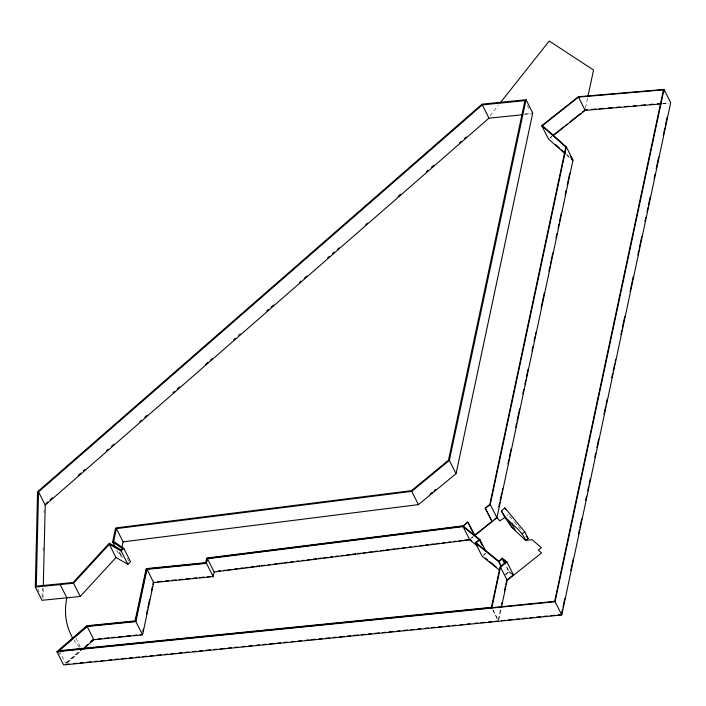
<?xml version="1.0" encoding="UTF-8"?>
<svg xmlns="http://www.w3.org/2000/svg" width="706" height="706" viewBox="0 0 706 706"><rect width="100%" height="100%" fill="white"/><g stroke="black" fill="none" stroke-linecap="round" stroke-linejoin="round"><path stroke-width="0.53" stroke-dasharray="3.53 2.65" d="M42.069 597.011L42.281 588.248M43.163 550.998L43.242 547.706M44.081 512.644L44.134 510.456M43.004 598.344L43.269 587.374M122.923 557.599L119.323 555.128L120.011 551.915M122.059 555.834L120.364 554.669L120.814 552.533M585.503 107.877L587.516 98.408M498.365 619.524L500.625 608.899M498.763 619.859L501.031 609.172M490.052 115.687L498.215 105.397M66.064 662.837L80.802 650.076M66.399 663.031L81.314 650.129M67.52 662.546L81.517 650.429M506.855 515.698L508.232 514.515M483.628 554.854L485.19 553.592M483.531 555.401L485.869 553.513M505.461 574.402L509.044 571.489L505.699 564.871M505.355 574.949L508.947 572.045L505.602 565.418M470.664 538.449L472.967 536.595M471.617 538.157L473.205 536.869M550.133 137.599L551.836 136.249M549.956 138.2L551.677 136.84M525.229 113.737L531.671 113.092M523.967 114.628L531.627 113.86M663.013 103.341L668.503 102.873M662.51 103.764L669.05 103.208M509.044 571.489L512.062 573.925M508.947 572.045L511.312 573.952M566.406 154.252L568.877 156.45M566.865 155.329L569.274 157.464M509.6 516.165L513.721 521.143M514.409 521.972L520.587 529.429M527.32 105.344L529.712 110.074M492.797 609.569L498.057 619.983M492.885 610.178L497.659 619.639M127.301 558.155L128.73 560.988M119.402 552.772L120.364 554.669M116.94 550.398L119.323 555.128M75.886 638.012L80.193 646.528M37.718 589.025L39.157 591.866M59.189 650.72L65.402 663.022M58.051 651.214L60.442 655.945M79.672 647.376A107.462 74.377 -26.8 0 1 74.042 640.174"/><path stroke-width="1.06" d="M35.3 587.057L73.521 583.218L109.315 544.291L116.013 557.537L80.21 596.464L41.989 600.303L35.3 587.057L37.568 491.729L481.995 104.161L526.058 99.74L532.748 112.986L456.05 473.673L418.437 504.622L123.082 541.864L116.393 528.626L411.748 491.376L449.36 460.427L526.058 99.74M38.53 491.87L36.288 586.192L73.159 582.494L109.298 543.188L121.211 549.974L122.517 548.694L112.633 541.881L115.599 527.964L411.483 490.652L448.469 460.215L524.937 100.614L482.269 104.894L38.53 491.87L45.219 505.117L43.322 585.177M116.393 528.626L113.675 541.423L123.85 548.438L130.539 561.685L127.883 564.288L116.013 557.537M121.953 547.203L123.082 541.864M83.988 648.293L93.872 639.742L142.568 634.853L135.879 621.607L146.998 569.327L206.479 563.353L213.168 576.599L153.687 582.574L146.998 569.327M142.85 631.314L143.309 629.178M146.486 614.238L147.395 609.966M147.845 607.84L149.663 599.297M151.481 590.763L152.381 586.492M152.84 584.365L153.29 582.229M142.568 634.853L153.687 582.574M206.479 563.353L207.458 558.728L463.065 526.605L479.277 539.711L482.145 545.394M212.771 576.255L213.168 574.41M213.168 576.599L214.156 571.975L207.458 558.728M504.799 517.472L512.185 527.77L525.599 540.39L528.141 538.546L524.796 531.927L504.878 507.888L501.454 510.853L504.799 517.472L499.866 520.896L496.945 517.763L490.246 504.516L566.3 146.866L542.411 125.633L578.479 97.101L663.446 89.874L664.408 91.762M498.78 506.89L499.698 502.584M500.157 500.43L501.763 492.894M502.222 490.741L502.672 488.587M507.941 463.833L508.858 459.527M509.308 457.382L511.144 448.769M515.724 427.245L516.633 422.938M517.092 420.785L519.616 408.942M522.819 393.877L523.728 389.571M524.876 384.188L525.793 379.881M526.252 377.728L528.079 369.123M531.971 350.82L532.889 346.522M534.027 341.139L534.945 336.833M535.404 334.679L535.863 332.526M541.123 307.772L544.326 292.708M548.906 271.175L549.824 266.868M550.283 264.724L552.798 252.88M556.001 237.816L556.919 233.51M558.058 228.126L558.975 223.82M559.434 221.666L561.27 213.053M565.153 194.759L566.071 190.452M567.218 185.069L569.733 173.235M566.3 146.866L572.99 160.112L496.945 517.763L474.794 535.589L467.822 522.105L463.198 525.829L206.664 558.067L205.684 562.673L146.204 568.639L135.084 620.927L86.909 625.763L56.921 651.709L63.611 664.955L561.764 614.961L670.7 102.688L664.011 89.441L578.364 96.731L541.74 125.694L548.43 138.941L565.268 153.908M587.957 96.307L593.552 70.018L549.224 41.045L500.254 102.82M491.844 607.681L500.475 567.077L506.873 561.897L502.354 558.243L498.763 561.155L501.631 566.83M501.525 604.645L501.984 602.527M504.463 590.834L505.372 586.589M505.823 584.462L506.723 580.217M501.489 607.036L507.173 580.323L500.475 567.077M663.446 89.874L554.678 601.371L58.051 651.214L87.041 626.125L135.481 621.262L146.601 568.983L206.081 563.009L207.061 558.393L463.33 526.191L467.822 522.105M561.764 614.961L555.075 601.715L664.011 89.441M561.597 613.54L562.514 609.234M562.973 607.081L564.809 598.467M570.757 570.466L573.281 558.622M578.549 533.86L579.458 529.553M579.917 527.391L581.753 518.778M585.645 500.475L586.562 496.168M587.701 490.785L588.619 486.478M589.078 484.325L590.225 478.933M594.805 457.4L595.723 453.093M596.861 447.71L598.697 439.097M603.965 414.325L605.563 406.788M606.022 404.635L607.169 399.252M611.749 377.71L612.667 373.403M613.126 371.25L614.723 363.714M615.182 361.56L615.641 359.407M620.909 334.635L621.827 330.329M622.286 328.175L624.801 316.332M630.07 291.569L633.273 276.487M637.853 254.954L638.771 250.648M639.23 248.494L641.745 236.642M644.949 221.569L645.866 217.263M647.014 211.879L647.932 207.573M648.39 205.42L650.217 196.806M654.109 178.494L655.027 174.188M656.174 168.805L658.689 156.961M663.269 135.42L664.875 127.883M665.334 125.73L667.161 117.117M127.883 564.288L121.185 551.042L123.85 548.438M45.925 503.528L47.584 502.081M50.073 499.91L52.571 497.73M78.322 475.279L80.811 473.099M83.299 470.928L84.967 469.481M106.562 450.649L108.221 449.201M111.548 446.298L114.037 444.127M139.788 421.667L141.456 420.22M144.774 417.325L147.272 415.146M173.023 392.695L174.682 391.239M177.171 389.068L179.668 386.897M205.42 364.437L207.908 362.266M210.406 360.095L212.065 358.639M233.66 339.807L235.319 338.359M238.646 335.465L240.305 334.009M266.886 310.834L268.554 309.378M271.042 307.207L273.54 305.036M299.291 282.576L300.95 281.129M304.268 278.235L306.766 276.055M327.531 257.946L329.19 256.499M332.517 253.604L334.176 252.148M337.503 249.253L339.162 247.806M365.743 224.623L367.402 223.175M398.14 196.374L400.637 194.194M426.389 171.743L428.048 170.287M431.366 167.393L433.863 165.222M459.615 142.762L461.274 141.315M464.601 138.411L466.26 136.964M45.219 505.117L488.958 118.14L521.778 114.849M135.879 621.607L87.182 626.496L59.189 650.72L491.447 607.337L500.033 566.971L506.193 561.985L502.257 558.799L498.665 561.702L501.057 566.433M90.403 641.772L92.804 639.698M85.452 646.546L87.941 644.393M90.421 642.239L92.91 640.095M429.936 494.218L432.46 492.135M434.146 490.758L435.823 489.373M499.53 570.236L482.066 556.116L475.376 542.87L479.277 539.711M477.009 544.679L476.056 542.79L479.956 539.631L463.33 526.191M507.49 579.591L512.883 575.231M507.173 580.323L541.555 552.939L538.281 550.062L541.317 547.724L532.209 539.728L525.599 540.39C520.904 528.017 507.084 522.758 501.454 510.853M485.19 508.126L492.17 521.602L485.19 508.126L489.805 504.402L565.788 147.069L541.74 125.694M485.481 508.355L490.246 504.516M474.511 535.351L491.879 521.372M494.191 519.51L496.495 517.648M553.539 134.899L563.759 126.815M565.462 125.474L567.165 124.124M569.724 122.103L580.791 113.348M582.494 111.998L585.053 109.977L587.251 109.792M553.389 135.481L585.168 110.348L661.425 103.861M522.255 533.771L524.796 531.927M218.119 571.092L220.298 570.819M223.573 570.404L225.752 570.13M227.932 569.857L231.206 569.451M234.471 569.036L237.745 568.63M239.925 568.348L243.199 567.942M245.379 567.668L248.653 567.253M250.833 566.98L254.098 566.574M256.287 566.3L259.552 565.885M261.732 565.612L265.006 565.197M268.28 564.791L270.46 564.518M273.734 564.103L276.999 563.697M279.188 563.414L282.453 563.009M284.633 562.735L287.907 562.32M290.087 562.047L293.361 561.641M296.635 561.226L298.815 560.952M302.089 560.538L304.268 560.264M307.534 559.858L310.808 559.443M312.987 559.17L316.262 558.755M318.441 558.481L321.715 558.075M323.895 557.802L327.169 557.387M330.434 556.981L332.614 556.707M335.888 556.293L338.068 556.019M341.342 555.604L343.522 555.331M346.796 554.925L350.07 554.51M352.25 554.236L355.515 553.822M357.704 553.548L360.969 553.142M363.149 552.869L366.423 552.454M368.603 552.18L371.877 551.765M374.056 551.492L377.331 551.086M380.605 550.671L383.87 550.265M386.05 549.992L389.324 549.577M391.503 549.303L394.778 548.889M396.957 548.615L400.231 548.209M402.411 547.935L405.685 547.521M408.95 547.106L411.13 546.832M414.404 546.426L416.584 546.153M419.858 545.738L423.132 545.332M425.312 545.058L428.586 544.644M430.766 544.37L434.031 543.955M436.22 543.682L439.485 543.276M442.759 542.861L444.939 542.587M448.213 542.173L450.393 541.899M453.667 541.493L455.847 541.22M459.121 540.805L462.386 540.399M464.566 540.116L470.019 539.437L471.687 540.778M214.156 571.975L469.755 539.852L477.432 546.056M157.614 581.797L161.948 581.356M165.186 581.029L168.434 580.711M171.673 580.385L176.006 579.944M179.245 579.626L182.492 579.299M185.74 578.973L190.064 578.541M193.303 578.214L196.55 577.887M199.798 577.561L204.122 577.129M207.361 576.802L210.609 576.475M98.037 638.939L101.267 638.621M104.497 638.295L108.803 637.862M112.033 637.536L115.263 637.209M118.493 636.891L122.8 636.459M126.03 636.132L130.336 635.7M133.566 635.374L136.787 635.056M140.017 634.729L142.171 634.509M56.921 651.709L555.075 601.715M65.843 664.355L69.126 664.019M73.503 663.587L76.795 663.252M80.078 662.925L83.37 662.599M86.653 662.263L91.03 661.822M94.322 661.496L97.604 661.169M100.896 660.834L104.179 660.507M108.565 660.066L111.848 659.739M115.131 659.404L118.423 659.077M121.706 658.742L126.092 658.31M129.374 657.974L132.657 657.648M135.949 657.321L139.232 656.986M142.524 656.659L146.901 656.218M150.184 655.892L153.476 655.556M156.758 655.23L161.144 654.789M164.427 654.462L167.71 654.127M171.002 653.8L175.379 653.359M178.671 653.032L181.954 652.697M185.246 652.37L188.528 652.044M192.906 651.603L196.197 651.267M199.48 650.941L202.772 650.614M206.055 650.279L210.432 649.838M213.724 649.511L217.007 649.185M220.298 648.849L224.676 648.408M227.967 648.082L231.25 647.755M234.533 647.42L237.825 647.093M242.202 646.652L245.494 646.325M248.777 645.99L252.06 645.663M256.446 645.222L259.729 644.896M263.02 644.56L266.303 644.234M269.586 643.907L273.972 643.466M277.255 643.131L280.547 642.804M283.83 642.478L287.113 642.142M291.499 641.701L294.781 641.375M298.073 641.048L301.356 640.713M305.742 640.28L309.025 639.945M311.214 639.724L315.6 639.283M318.883 638.956L322.174 638.63M325.457 638.295L329.834 637.853M333.126 637.527L336.409 637.2M339.701 636.865L344.078 636.424M347.37 636.097L350.653 635.771M353.935 635.435L358.321 635.003M361.604 634.668L364.896 634.341M368.179 634.006L371.462 633.679M374.754 633.353L379.131 632.911M382.423 632.576L385.705 632.249M388.988 631.923L393.374 631.482M396.657 631.155L399.949 630.82M403.232 630.493L407.618 630.052M410.901 629.726L414.184 629.39M417.475 629.064L420.758 628.728M425.144 628.296L428.427 627.961M431.71 627.634L435.002 627.299M438.285 626.972L442.671 626.531M445.954 626.204L449.237 625.878M452.528 625.542L455.811 625.216M460.197 624.775L463.48 624.448M466.772 624.113L470.055 623.786M474.432 623.345L477.724 623.019M481.007 622.683L484.298 622.357M488.676 621.915L491.967 621.589M495.25 621.254L498.533 620.927M501.789 620.6L505.037 620.274M508.285 619.947L512.618 619.515M515.865 619.188L519.122 618.862M522.369 618.535L526.702 618.103M529.95 617.776L533.207 617.45M536.454 617.123L540.787 616.682M544.035 616.356L547.291 616.029M550.539 615.711L554.872 615.27M558.119 614.944L561.376 614.617M591.637 109.412L596.032 109.042M599.323 108.759L603.718 108.389M608.113 108.009L612.508 107.639M616.894 107.268L620.186 106.985M624.581 106.615L628.975 106.235M633.37 105.865L636.662 105.582M641.057 105.212L645.443 104.832M649.838 104.462L653.129 104.179M657.524 103.808L660.816 103.526M109.315 544.291L121.185 551.042M476.056 542.79L498.763 561.155M475.376 542.87L498.665 561.702M512.062 573.925L513.562 575.143L506.873 561.897M485.269 558.075L487.793 560.114M489.479 561.473L496.203 566.918M555.693 144.73L559.814 148.392M561.455 149.857L564.756 152.787M571.348 158.647L572.99 160.112M526.085 536.057L528.141 538.546M578.479 97.101L585.168 110.348M570.095 155.585L572.478 160.315M542.411 125.633L543.364 127.521M482.269 104.894L488.958 118.14M504.878 507.888L505.84 509.785M511.709 523.322L515.053 529.95M508.841 521.152L512.185 527.77M502.354 558.243L505.222 563.926M502.257 558.799L504.649 563.529M449.36 460.427L456.05 473.673M479.956 539.631L485.693 550.989M468.104 522.343L474.794 535.589M463.065 526.605L469.755 539.852M411.748 491.376L418.437 504.622M112.633 541.881L115.025 546.612M73.521 583.218L80.21 596.464M87.182 626.496L93.872 639.742M60.142 584.559L66.832 597.805A107.462 74.377 -26.8 0 0 73.08 638.639"/></g></svg>
